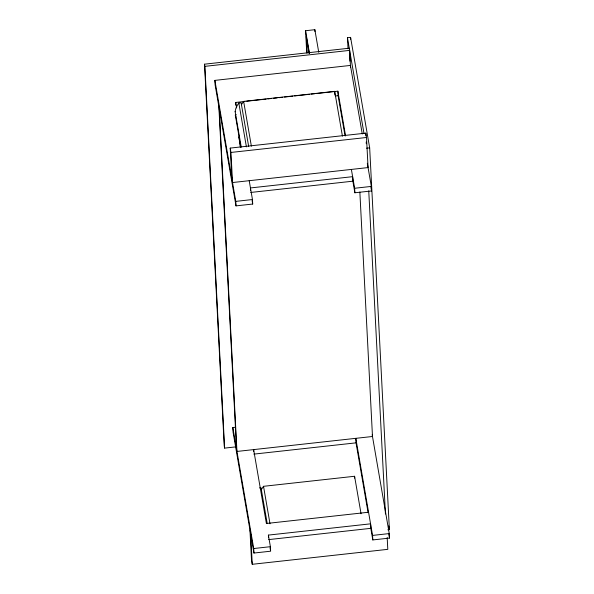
<?xml version="1.0" encoding="UTF-8"?>
<svg xmlns="http://www.w3.org/2000/svg" width="594" height="594" viewBox="0 0 594 594"><rect width="100%" height="100%" fill="white"/><g stroke="black" fill="none" stroke-linecap="round" stroke-linejoin="round"><path stroke-width="0.89" d="M241.268 147.193L235.12 111.605L235.907 108.175L237.637 104.752L238.84 103.074L241.134 102.821L248.7 146.621M241.357 104.722L243.637 101.388L334.689 91.342L342.426 136.137M261.249 489.649L263.528 486.315L354.581 476.269L361.055 513.751M236.167 114.427L235.298 114.976L239.078 136.872M306.727 52.911L305.576 30.725L314.85 29.7L318.755 52.331M348.032 48.842L347.46 37.726L350.586 37.377L369.668 147.847L389.389 529.61L387.83 529.781M235.677 446.896L224.614 448.114L224.235 445.946L204.507 64.182L349.272 48.211M204.507 64.182L204.885 66.35L349.643 50.386L350.512 67.233M249.205 180.695L252.465 199.532L252.695 204.046L236.011 205.888L215.117 84.897L214.88 80.383L350.423 65.429L362.266 133.984M235.833 105.16L235.692 102.45L244.899 101.433M246.74 101.232L266.067 99.101M267.909 98.894L271.592 98.493M273.433 98.285L277.116 97.884M278.957 97.676L282.64 97.275M284.481 97.067L292.768 96.154M294.609 95.953L309.333 94.327M311.174 94.127L314.857 93.718M316.699 93.518L337.867 91.179L345.589 135.885M335.343 95.998L338.105 95.693L345.04 135.833M230.22 148.092L365.763 133.138L366.513 137.489L368.065 167.582L232.529 182.536L230.969 152.443L230.22 148.092L231.779 178.185M230.969 152.443L366.513 137.489M366.535 148.188L369.668 147.847M250.69 192.456L352.866 181.185L352.636 176.67L250.46 187.942L250.601 190.652M214.88 80.383L235.781 201.373L252.465 199.532M351.381 169.424L354.64 188.261L371.317 186.419L371.554 190.934L354.87 192.775L352.561 179.403M372.178 434.726L389.256 533.575L389.493 538.09L372.809 539.931L370.805 528.341L370.574 523.826L268.399 535.097L270.396 546.688L270.634 551.202L253.95 553.044L233.056 432.053L232.818 427.539L235.58 427.235M253.861 454.12L356.036 442.849L368.013 512.184M259.496 487.919L261.026 487.748L267.174 523.336M368.57 512.228L266.394 523.5L253.631 449.606L253.727 451.41M268.629 539.612L370.805 528.341M232.818 427.539L253.72 548.529L270.396 546.688M356.036 442.849L355.806 438.335L372.572 535.417L389.256 533.575M249.948 529.855L251.5 559.956L252.25 564.3L387.793 549.346L387.177 537.496M235.12 111.605L235.61 111.754M235.298 114.976L235.744 116.61M347.46 37.726L364.011 133.561M367.315 163.239L371.317 186.419M370.938 187.37L371.554 190.934M305.576 30.725L309.489 53.349M309.236 53.512L306.274 36.375L307.135 52.94M388.758 525.957L389.389 529.61M388.714 533.605L389.493 538.09M243.637 101.388L251.373 146.183M238.84 103.074L246.406 146.874M235.692 102.45L236.642 107.922M252.079 200.482L252.695 204.046M240.681 146.867L238.885 136.813L240.318 147.134M263.528 486.315L270.003 523.797M270.018 547.631L270.478 550.311M365.763 133.138L365.897 135.796M366.216 141.996L366.312 143.763M368.748 190.904L385.439 514.003M359.853 192.018L372.49 436.493L236.947 451.447L219.245 108.806M350.586 37.377L350.683 39.234M349.554 53.772L349.94 61.182M354.64 188.261L354.87 192.775M372.572 535.417L372.809 539.931M337.867 91.179L338.105 95.693M334.741 92.27L334.882 95.047M354.581 476.269L354.677 478.118M314.85 29.7L314.946 31.549M308.123 46.354L308.457 52.792M268.399 535.097L268.54 537.8M235.781 201.373L236.011 205.888M253.72 548.529L253.95 553.044M250.698 534.206L252.25 564.3M218.867 106.63L236.575 449.272M204.885 66.35L224.614 448.114"/></g></svg>
